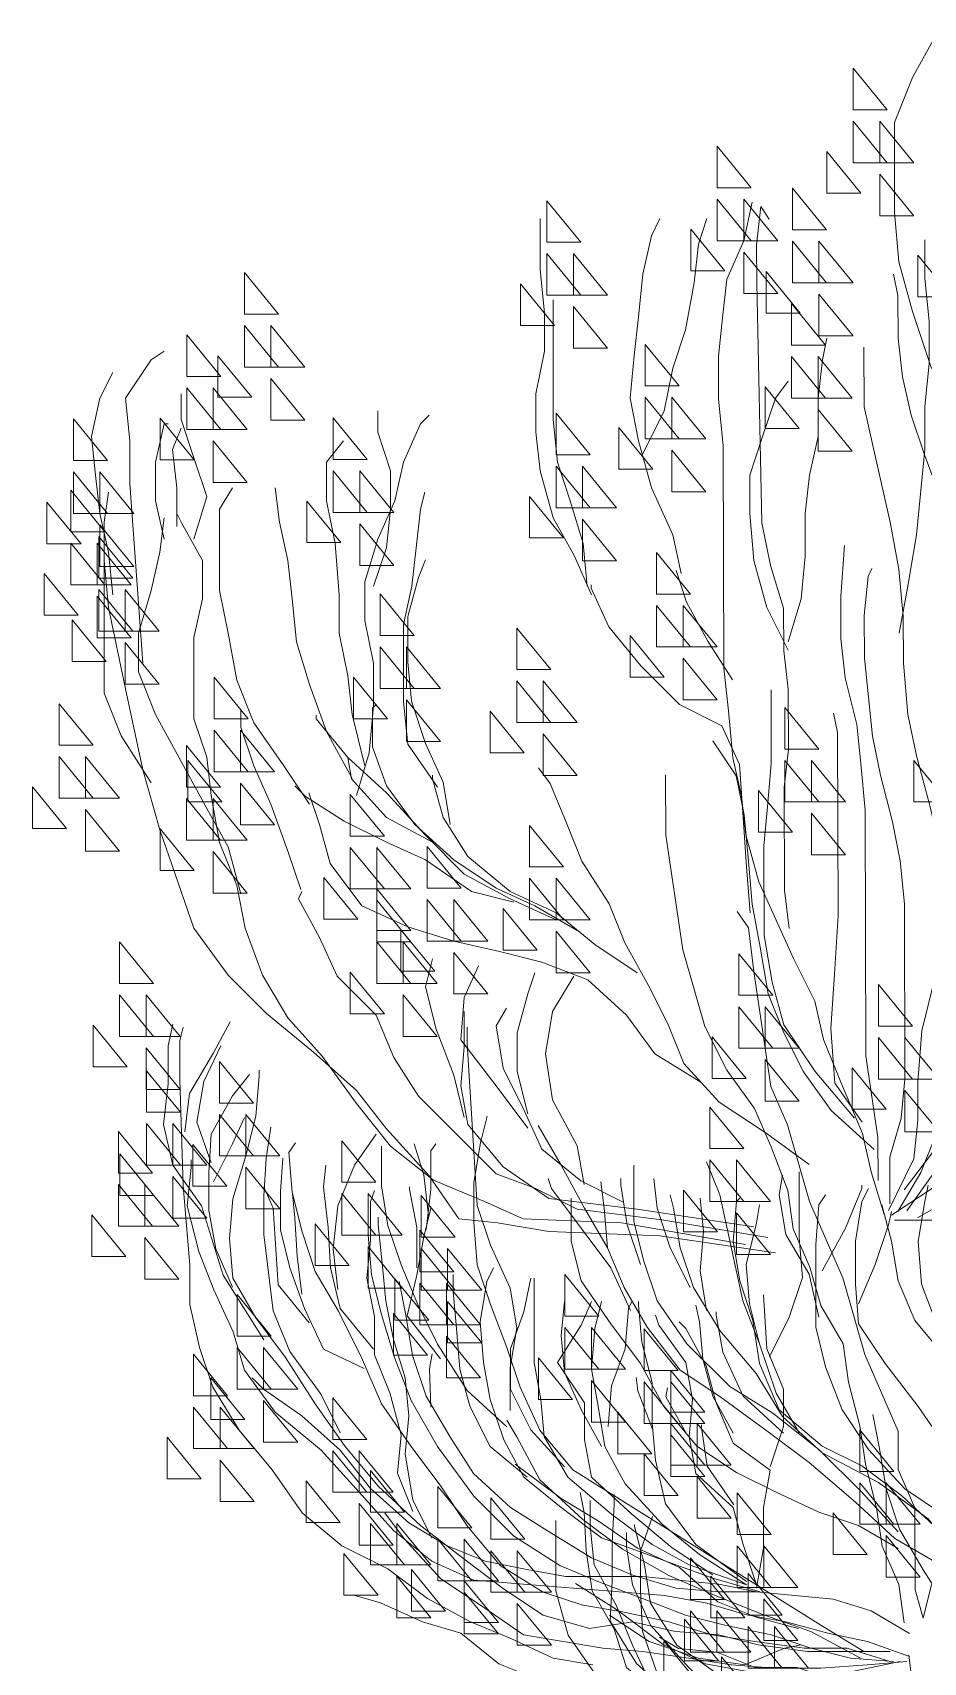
# Model space of a CAD drawing. Header units: metres. Extents: x -1891 to 2366, y 0 to 5314.
# Drawn here: x -1891 to -68, y 1772 to 5106 of the extents above; entities that cross this region are included whole.
import ezdxf

# ---------------------------------------------------------------- set-up
doc = ezdxf.new("R2010")
doc.units = ezdxf.units.M
doc.layers.add('G-IMPT', color=8, linetype='Continuous', lineweight=13)

# ---------------------------------------------------------------- blocks, each defined once
blk = doc.blocks.new('91 boom01_2D - boom1_dwg_boom 3-5053505-00_0 Basismaterialen')
at = {"layer": 'G-IMPT', "flags": 128}
for points in [[(-74.8, 4241.4), (-47.1, 4342.6), (-10.3, 4425.4), (26.5, 4535.8), (54.1, 4637), (63.3, 4738.2), (63.3, 4922.2), (26.5, 5014.2), (-19.5, 5097), (-28.7, 5106.2)], [(84.2, 2687.8), (110.8, 2775.2), (128.6, 2853.8), (172.7, 2958.6), (208.1, 3045.9), (225.9, 3124.5), (269.9, 3211.8), (305.2, 3290.4), (340.5, 3368.9), (367.1, 3465), (376.2, 3543.7), (394, 3622.3), (403.1, 3718.5), (412.1, 3805.9), (413.9, 4260.6), (423, 4356.8), (423.3, 4444.2), (414.8, 4522.9), (406.4, 4601.7), (371.7, 4680.5), (354.5, 4759.3)], [(278.9, 3273), (288, 3351.7), (288.7, 3561.5), (280.3, 3640.2), (280.7, 3762.7), (289.8, 3841.3), (290.1, 3928.8), (316.7, 4016.1), (334.5, 4103.5), (345.1, 4593.1), (345.4, 4671.8), (336.9, 4750.6), (319.3, 4724.4)], [(578.2, 4244.7), (534.4, 4332.1), (516.9, 4419.6), (490.7, 4498.3), (473.2, 4594.4), (464.4, 4673.1), (446.9, 4725.6)], [(499.4, 3999.8), (516.9, 4078.5), (560.7, 4174.7), (586.9, 4270.9), (604.4, 4358.3), (595.7, 4445.8), (586.9, 4524.5), (578.2, 4611.9), (560.7, 4690.6), (543.2, 4725.6)], [(683.2, 3956.1), (718.1, 4034.8), (761.9, 4113.5), (788.1, 4209.7), (796.9, 4288.4), (796.9, 4367.1), (779.4, 4454.5), (779.4, 4533.2), (788.1, 4620.7), (788.1, 4725.6)], [(53.2, 3877.4), (35.7, 3973.6), (18.2, 4078.5), (0.7, 4253.4), (0.7, 4340.9), (-8, 4428.3), (-8, 4515.7), (0.7, 4603.2), (0.7, 4681.9)], [(-202.2, 3301), (-175.6, 3388.4), (-148.9, 3528.2), (-122.1, 3650.5), (-104.2, 3781.6), (-77.5, 3877.7), (-59.8, 3956.3), (-50.6, 4052.5), (-32.8, 4148.6), (2.6, 4244.6), (29.1, 4323.2), (46.9, 4401.9), (55.9, 4480.5), (56.3, 4568), (65.2, 4611.7)], [(691.9, 3973.6), (700.6, 4061), (726.9, 4148.5), (753.1, 4227.2), (761.9, 4314.6), (761.9, 4559.5)], [(16.3, 2681.6), (-80.4, 2736.8), (-172.5, 2775.1), (-487.8, 3033.5), (-561.5, 3104.1), (-590.6, 3177.7), (-630.5, 3257.4), (-659.7, 3331.1), (-685, 3423.9), (-716.5, 3505.9), (-745.6, 3579.5), (-774.8, 3653.2), (-806.2, 3735.2), (-843.8, 3806.6), (-866.8, 3890.9), (-879.1, 3969.1), (-882.9, 4049.7), (-878.3, 4132.5), (-882.1, 4213), (-894.4, 4291.3), (-898.2, 4371.8), (-910.5, 4450), (-918.2, 4511.4)], [(280.7, 3859.9), (254.4, 3947.4), (245.7, 4034.8), (245.7, 4122.2), (236.9, 4200.9), (219.4, 4279.6), (219.4, 4358.3), (210.7, 4437), (201.9, 4480.8)], [(63.1, 2676.2), (-36.7, 2676.2), (-154.1, 2707.6), (-248.5, 2754.4), (-339, 2820.3), (-435.7, 2875.5), (-498.6, 2940), (-583, 3016.6), (-648.2, 3089.5), (-696.5, 3166.9), (-738.7, 3255.1), (-778.6, 3334.9), (-821.6, 3459.1), (-866.8, 3591.8), (-922.8, 3730.6), (-970.4, 3871.7), (-1024.1, 4002.1), (-1069.4, 4134.8), (-1112.3, 4259), (-1148.4, 4357.9), (-1169.1, 4433.9), (-1163, 4444.6)], [(75.5, 2696.6), (23.4, 2801.7), (15, 2880.5), (15.3, 2959.2), (6.9, 3064.1), (-19, 3169.2), (-18.5, 3291.6), (-27, 3370.3), (-26.7, 3449), (-8.9, 3527.7), (17.7, 3623.7), (35.6, 3711.1), (44.7, 3816), (45.1, 3912.2), (54.2, 4008.4), (72, 4104.5), (89.8, 4183.1), (107.6, 4261.7), (125.4, 4340.4), (125.9, 4462.8)], [(1601.8, 3816.2), (1628.1, 4183.5), (1628.1, 4270.9), (1636.8, 4358.3), (1584.3, 4437), (1558.1, 4454.5)], [(1663.1, 3956.1), (1671.8, 4043.5), (1689.3, 4122.2), (1698.1, 4200.9), (1706.8, 4279.6), (1689.3, 4358.3), (1663.1, 4410.8)], [(69.2, 2687), (-19, 2744.5), (-81.9, 2808.9), (-136.4, 2875.6), (-182.4, 2944.6), (-260.7, 3032), (-319.8, 3115.6), (-378.9, 3199.2), (-454.8, 3377.9), (-492.4, 3449.2), (-551.5, 3532.8), (-591.4, 3612.6), (-612.1, 3688.5), (-626.6, 3775.1), (-632.8, 3864.1), (-641.2, 3961.5), (-630.5, 4055.1), (-625.8, 4137.9), (-623.5, 4229.2), (-618.9, 4312), (-631.2, 4390.2), (-622.7, 4392.5)], [(280.7, 3842.4), (324.4, 3929.9), (350.7, 4026.1), (359.4, 4122.2), (359.4, 4200.9), (333.2, 4279.6), (306.9, 4358.3), (280.7, 4393.3)], [(1496.8, 4069.8), (1470.6, 4157.2), (1496.8, 4235.9), (1523.1, 4314.6), (1523.1, 4367.1)], [(1164.4, 3545.1), (1138.1, 3632.6), (1129.4, 3728.8), (1129.4, 3816.2), (1146.9, 3903.6), (1146.9, 3982.3), (1120.6, 4069.8), (1085.6, 4148.5), (1068.1, 4227.2), (1033.1, 4305.9), (1015.6, 4323.4)], [(1129.4, 3973.6), (1103.1, 4052.3), (1094.4, 4131), (1094.4, 4209.7), (1120.6, 4288.4), (1120.6, 4332.1)], [(1558.1, 4069.8), (1575.6, 4148.5), (1575.6, 4227.2), (1558.1, 4305.9), (1549.3, 4305.9)], [(1146.9, 3606.3), (1173.1, 3711.3), (1181.9, 3790), (1199.4, 3877.4), (1199.4, 3956.1), (1208.1, 4061), (1225.6, 4148.5), (1225.6, 4227.2), (1190.6, 4270.9)], [(1531.8, 4096), (1531.8, 4174.7), (1540.6, 4253.4), (1523.1, 4297.1)], [(1173.1, 3580.1), (1225.6, 3676.3), (1260.6, 3772.5), (1286.9, 3859.9), (1295.6, 3947.4), (1304.4, 4026.1), (1321.9, 4104.8), (1330.6, 4174.7)], [(1260.6, 3527.6), (1313.1, 3606.3), (1374.3, 3693.8), (1409.3, 3781.2), (1426.8, 3877.4), (1444.3, 3964.9), (1444.3, 4131), (1418.1, 4174.7)], [(306.9, 2609.5), (543.2, 2644.5), (770.6, 2653.2), (875.6, 2670.7), (954.4, 2679.4), (1015.6, 2766.9), (1103.1, 2863.1), (1164.4, 2941.8), (1251.9, 3020.5), (1348.1, 3099.2), (1426.8, 3177.9), (1496.8, 3274), (1566.8, 3475.2), (1601.8, 3597.6), (1636.8, 3763.7), (1671.8, 3929.9), (1680.6, 4026.1), (1680.6, 4104.8), (1671.8, 4166)], [(998.1, 3562.6), (1059.4, 3650.1), (1068.1, 3737.5), (1068.1, 3894.9), (1050.6, 3973.6), (1041.9, 4052.3), (1033.1, 4131), (1024.4, 4166)], [(368.2, 2627), (621.9, 2670.7), (823.1, 2679.4), (901.9, 2714.4), (1006.9, 2758.1), (1094.4, 2828.1), (1164.4, 2915.5), (1234.4, 3011.7), (1304.4, 3090.4), (1356.8, 3177.9), (1391.8, 3274), (1409.3, 3361.5), (1444.3, 3448.9), (1461.8, 3545.1), (1470.6, 3623.8), (1496.8, 3702.5), (1496.8, 3868.7), (1479.3, 3947.4), (1479.3, 4026.1), (1523.1, 4104.8), (1531.8, 4122.2)], [(1400.6, 3344), (1426.8, 3440.2), (1470.6, 3518.9), (1575.6, 3711.3), (1610.6, 3798.7), (1610.6, 3877.4), (1584.3, 3964.9), (1566.8, 4043.5), (1558.1, 4113.5)], [(96.7, 2757.7), (97, 2845.4), (121.6, 3012.7), (123.4, 3515), (131.8, 3610.7), (140.1, 3690.4), (164.3, 3786), (172.6, 3865.7), (173, 3953.4), (165.4, 4057.1)], [(1584.3, 3571.4), (1645.6, 3667.5), (1680.6, 3755), (1680.6, 4052.3)], [(72.6, 2709.9), (72.9, 2805.6), (49.3, 2885.4), (41.6, 2965.2), (42.9, 3324), (51.3, 3411.7), (67.5, 3491.3), (91.8, 3586.9), (108.1, 3666.6), (116.3, 3746.3), (124.6, 3826), (124.9, 3913.7), (117.3, 3993.5), (109.3, 4009.5)], [(394.6, 3781.8), (445.2, 3861.2), (488.5, 3940.6), (510.2, 4005.6)], [(972.5, 3485.8), (986.9, 3572.4), (1023, 3651.8), (1051.9, 3738.5), (1059.1, 3817.9), (1059.1, 3911.7), (1037.5, 3991.1), (1023, 4027.2)], [(56.5, 2694), (9, 2773.9), (-22.6, 2853.8), (-22.3, 2949.5), (-85.7, 3045.4), (-109.4, 3133.2), (-117, 3220.9), (-115.7, 3555.8), (-131.4, 3635.6), (-139.1, 3715.4), (-138.1, 3986.5)], [(358.5, 3305.3), (365.8, 3399.2), (373, 3500.2), (380.2, 3608.5), (416.3, 3687.9), (503, 3731.2), (582.4, 3810.6), (647.4, 3890.1), (683.6, 3969.5), (683.6, 3976.7)], [(38, 2695.3), (-43, 2808.7), (-64.7, 2895.1), (-91.7, 2976.1), (-113.3, 3062.5), (-140.3, 3138.1), (-172.7, 3224.5), (-199.7, 3310.9), (-215.9, 3386.5), (-259.2, 3472.9), (-270, 3564.7), (-270, 3645.7), (-280.8, 3721.3), (-291.6, 3796.9), (-302.4, 3796.9)], [(145, 2885), (225.2, 2980.4), (289.3, 3075.9), (313.6, 3163.5), (329.9, 3259.1), (330.6, 3442.5), (322.9, 3522.3), (315.3, 3610), (315.8, 3761.5)], [(129, 2877.1), (185.2, 2956.7), (193.6, 3068.3), (186, 3179.9), (178.5, 3299.6), (179.9, 3674.3), (188, 3714.1)], [(755.8, 3290.9), (755.8, 3376), (686.1, 3290.9), (755.8, 3290.9), (849.7, 3334.2), (943.6, 3384.7), (1023, 3464.2), (1102.5, 3550.8), (1181.9, 3623), (1246.9, 3702.4), (1246.9, 3709.6)], [(712.5, 3269.3), (799.1, 3319.8), (878.6, 3355.9), (965.2, 3413.6), (1044.7, 3485.8), (1102.5, 3565.2), (1131.4, 3644.6), (1131.4, 3724), (1124.2, 3731.2)], [(1278.1, 3352.7), (1304.4, 3431.4), (1339.4, 3527.6), (1374.3, 3606.3), (1400.6, 3685), (1400.6, 3720)], [(104.9, 2821.4), (192.9, 2900.8), (249.1, 2980.3), (289.3, 3059.9), (321.5, 3139.5), (337.8, 3235.2), (354.1, 3322.8), (362.4, 3418.5), (370.7, 3506.1), (387, 3585.8), (435.1, 3657.4)], [(238, 2790.7), (326, 2854.2), (422, 2917.6), (494.1, 2997.1), (526.3, 3076.7), (566.5, 3156.3), (614.7, 3243.8), (646.9, 3323.4), (703.1, 3410.9), (735.3, 3490.5), (767.5, 3570.1), (791.5, 3602)], [(1008.6, 3449.7), (1102.5, 3500.2), (1174.7, 3579.7), (1181.9, 3623)], [(43, 1852.7), (54.5, 1931.1), (88.4, 2009.4), (99.9, 2087.8), (122.7, 2177.4), (134.2, 2255.8), (156.9, 2345.3), (168.4, 2423.7), (213.6, 2502), (236.3, 2580.3), (270.2, 2658.7), (281.7, 2737.1), (315.7, 2826.6), (349.6, 2904.9), (406, 2983.1), (451.2, 3072.6), (473.9, 3150.9), (496.6, 3229.3), (508.1, 3307.7), (519.6, 3386.1), (531.1, 3464.5), (531.6, 3587.8)], [(589.7, 3182.6), (676.3, 3240.4), (755.8, 3305.3), (849.7, 3348.7), (936.4, 3420.8), (986.9, 3500.2), (1008.6, 3579.7), (1008.6, 3586.9)], [(459.7, 2958.8), (553.6, 3016.6), (611.3, 3096), (690.8, 3168.2), (784.7, 3204.3), (871.4, 3225.9), (965.2, 3247.6), (1059.1, 3276.5), (1153, 3319.8), (1218, 3406.4), (1239.7, 3485.8), (1261.4, 3550.8)], [(842.5, 3327), (929.1, 3348.7), (1023, 3413.6), (1102.5, 3449.7), (1189.2, 3493), (1268.6, 3543.6), (1290.3, 3565.2)], [(322.4, 2641.2), (539.1, 2677.3), (712.5, 2699), (799.1, 2742.3), (878.6, 2771.2), (1037.5, 2930), (1088, 3009.4), (1124.2, 3096), (1203.6, 3175.4), (1239.7, 3254.8), (1283.1, 3334.2), (1275.8, 3348.7)], [(43.4, 2738.5), (-43, 2851.9), (-97.1, 2932.9), (-140.3, 3013.9), (-167.3, 3089.5), (-178.1, 3165.1), (-183.5, 3240.7), (-199.7, 3316.3)], [(384.8, 3308.2), (362.2, 3274.6), (350.7, 3185), (339.2, 3106.6), (327.7, 3028.2), (316.2, 2949.8), (282.2, 2871.5), (259.5, 2793.2), (236.8, 2714.8), (202.9, 2636.5), (168.9, 2558.2), (146.2, 2479.8), (123.5, 2401.5), (55.6, 2244.8), (55.3, 2166.4), (21.4, 2088.1), (20.8, 1920), (4.1, 1862.5), (-12.8, 1931.3)], [(943.6, 2886.7), (965.2, 2973.3), (1001.4, 3067.1), (1023, 3153.8), (1008.6, 3211.5)], [(698, 2749.5), (712.5, 2828.9), (763, 2922.8), (777.5, 3016.6), (763, 3103.2), (719.7, 3175.4)], [(813.6, 2893.9), (835.2, 2980.5), (835.2, 3059.9), (813.6, 3139.3), (799.1, 3182.6)], [(813.6, 2865), (878.6, 2951.6), (950.8, 3045.5), (943.6, 3132.1), (914.7, 3197.1)], [(351.3, 2662.9), (589.7, 2699), (770.2, 2720.6), (864.1, 2785.6), (936.4, 2872.2), (950.8, 2951.6), (943.6, 3031), (943.6, 3103.2)], [(618.6, 2713.4), (705.2, 2756.7), (784.7, 2821.7), (820.8, 2901.1), (864.1, 2987.7), (878.6, 3074.3), (856.9, 3110.4)], [(51.6, 1773.8), (146.2, 1753.5)], [(680.5, 1767), (761.6, 1780.5), (849.6, 1821.1), (930.7, 1854.9), (1018.6, 1902.2), (1099.8, 1963), (1194.5, 2010.3), (1275.6, 2077.9), (1336.5, 2165.8), (1404.1, 2246.9), (1458.2, 2334.7), (1485.3, 2415.8), (1505.5, 2503.7), (1505.5, 2584.8), (1512.3, 2665.9), (1519.1, 2747), (1525.8, 2963.3), (1525.8, 3044.4), (1519.1, 3071.5)], [(849.6, 2287.4), (849.6, 2375.3), (836, 2456.4), (849.6, 2537.5), (890.1, 2625.4), (917.2, 2706.5), (937.5, 3037.7), (937.5, 3071.5)], [(1354.1, 2432), (1437.2, 2564), (1481.3, 2705.8), (1540, 2788.9), (1559.5, 2872), (1549.7, 2955.1), (1549.7, 3033.3), (1540, 3077.3)], [(1515.5, 2857.3), (1505.7, 2935.5), (1456.8, 3018.6), (1422.6, 3082.2)], [(1461.7, 2793.8), (1491, 2876.9), (1476.4, 2960), (1442.1, 3033.3)], [(71.8, 1794), (240.9, 1794), (342.4, 1807.5), (423.5, 1827.8), (511.4, 1834.6), (599.3, 1854.9), (687.3, 1841.3), (781.9, 1868.4), (863.1, 1922.4), (944.2, 1983.3), (1032.2, 2050.9), (1120.1, 2132), (1187.7, 2213.1), (1248.6, 2300.9), (1309.4, 2395.6), (1370.3, 2476.7), (1417.6, 2557.8), (1424.4, 2638.9), (1417.6, 2720), (1390.6, 2807.9), (1370.3, 2889), (1363.5, 2970.1), (1363.5, 2983.6)], [(1417.7, 2539.6), (1451.9, 2617.8), (1466.6, 2696), (1466.6, 2774.2), (1461.7, 2852.4), (1417.7, 2930.6), (1383.4, 2974.6)], [(-100.2, 1971), (-19.1, 1977.8), (62.1, 2025.1), (143.2, 2099.4), (237.9, 2180.5), (319.1, 2241.4), (420.5, 2315.7), (501.7, 2369.8), (569.3, 2457.6), (616.6, 2538.7), (650.4, 2619.9), (697.8, 2701), (745.1, 2788.8), (792.5, 2869.9)], [(125.9, 1794), (213.9, 1848.1), (721.1, 2165.8), (788.7, 2246.9), (829.3, 2334.7), (856.3, 2415.8), (890.1, 2503.7), (917.2, 2584.8), (924, 2672.7), (924, 2753.8), (910.4, 2834.9), (896.9, 2889)], [(1456.8, 2754.7), (1417.7, 2832.9), (1393.2, 2886.7)], [(71.8, 1773.8), (159.8, 1800.8), (247.7, 1800.8), (349.1, 1814.3), (437, 1827.8), (525, 1854.9), (619.6, 1875.1), (700.8, 1888.7), (781.9, 1915.7), (869.9, 1969.8), (937.5, 2050.9), (991.6, 2132), (1052.4, 2213.1), (1113.3, 2300.9), (1153.9, 2395.6), (1201.2, 2490.2), (1248.6, 2571.3), (1275.6, 2652.4), (1295.9, 2733.5), (1302.7, 2814.6), (1289.1, 2834.9)], [(1202.5, 2534.7), (1212.2, 2617.8), (1202.5, 2705.8), (1168.2, 2788.9), (1124.2, 2852.4)], [(1197.6, 2241.3), (1236.7, 2319.6), (1300.3, 2407.6), (1334.5, 2490.7), (1354.1, 2647.1), (1354.1, 2725.3), (1349.2, 2803.5), (1339.4, 2867.1)], [(856.3, 2253.6), (937.5, 2328), (998.3, 2422.6), (1038.9, 2503.7), (1072.7, 2584.8), (1099.8, 2665.9), (1113.3, 2747), (1113.3, 2828.1)], [(1021.5, 2656.9), (1011.7, 2740), (1011.7, 2818.2), (1001.9, 2832.9)], [(1016.6, 2686.2), (1026.4, 2769.3), (1045.9, 2832.9)], [(1148.6, 2373.3), (1231.8, 2412.4), (1270.9, 2495.6), (1300.3, 2578.7), (1319.8, 2656.9), (1319.8, 2735.1), (1315, 2803.5)], [(32.3, 1783.6), (118.3, 1814.8), (196.6, 1830.5), (282.6, 1853.9), (368.6, 1869.5), (446.9, 1893), (532.9, 1908.6), (924, 1939.9), (1010, 1979), (1088.2, 2041.5), (1158.6, 2119.7), (1236.8, 2205.7), (1330.7, 2283.9), (1393.3, 2369.8), (1416.8, 2448), (1455.9, 2534), (1487.1, 2612.2), (1510.6, 2706), (1502.8, 2784.2), (1502.8, 2799.8)], [(55.3, 2038.6), (129.7, 2119.7), (217.6, 2207.6), (312.3, 2281.9), (400.2, 2336), (488.1, 2423.8), (549, 2511.7), (576.1, 2592.8), (596.3, 2673.9), (596.3, 2788.8)], [(217.6, 2477.9), (237.9, 2565.8), (285.3, 2646.9), (298.8, 2728), (292, 2768.5)], [(319.1, 2396.8), (278.5, 2477.9), (251.4, 2559), (258.2, 2640.1), (258.2, 2775.3)], [(339.4, 2423.8), (373.2, 2511.7), (420.5, 2728), (447.6, 2795.6)], [(1129.1, 2412.4), (1197.6, 2495.6), (1217.1, 2578.7), (1222, 2661.8), (1231.8, 2744.9), (1226.9, 2788.9)], [(-147.6, 2295.4), (-86.7, 2376.5), (-25.8, 2457.6), (8, 2545.5), (14.8, 2633.4), (1.2, 2714.5), (-5.5, 2748.3)], [(-86.7, 2038.6), (-93.5, 2126.5), (-46.1, 2207.6), (14.8, 2295.4), (82.4, 2383.3), (136.5, 2464.4), (143.2, 2545.5), (143.2, 2633.4), (129.7, 2714.5), (116.2, 2741.5)], [(210.9, 2572.5), (163.5, 2660.4), (129.7, 2741.5), (129.7, 2748.3)], [(481.4, 2538.7), (522, 2619.9), (549, 2701), (555.8, 2761.8)], [(582.8, 2586.1), (609.9, 2667.2), (623.4, 2748.3), (623.4, 2761.8)], [(603.1, 2491.4), (643.7, 2579.3), (704.5, 2660.4), (765.4, 2741.5), (772.2, 2761.8)], [(650.4, 2619.9), (657.2, 2701), (664, 2755)], [(1041, 2578.7), (1041, 2661.8), (1055.7, 2740), (1055.7, 2744.9)], [(1049.1, 2080.6), (1080.4, 2158.8), (1072.6, 2237), (1096.1, 2322.9), (1127.3, 2401.1), (1127.3, 2479.3), (1143, 2557.5), (1135.2, 2635.6), (1135.2, 2713.8), (1127.3, 2737.3)], [(1261.1, 2466.2), (1324.7, 2544.4), (1334.5, 2700.9), (1354.1, 2744.9)], [(-134, 2329.2), (-46.1, 2390), (21.5, 2471.2), (55.3, 2552.3), (68.9, 2633.4), (89.1, 2707.7)], [(-86.7, 1991.3), (-39.4, 2072.4), (41.8, 2126.5), (116.2, 2207.6), (170.3, 2288.7), (204.1, 2376.5), (224.4, 2457.6), (224.4, 2626.6), (217.6, 2707.7), (204.1, 2728)], [(-73.2, 1984.5), (-5.5, 2065.6), (95.9, 2140), (210.9, 2200.8), (292, 2275.1), (346.1, 2363), (420.5, 2450.9), (474.6, 2538.7), (501.7, 2619.9), (515.2, 2701), (522, 2728)], [(-46.1, 2025.1), (48.6, 2112.9), (129.7, 2173.8), (210.9, 2214.3), (298.8, 2288.7), (339.4, 2383.3), (352.9, 2471.2), (379.9, 2552.3), (393.5, 2633.4), (386.7, 2714.5), (379.9, 2721.2)], [(55.3, 2004.8), (136.5, 2052.1), (217.6, 2079.1), (305.5, 2119.7), (386.7, 2160.2), (467.9, 2214.3), (535.5, 2295.4), (582.8, 2383.3), (643.7, 2464.4), (704.5, 2552.3), (724.8, 2633.4), (724.8, 2721.2)], [(258.2, 2241.4), (305.5, 2322.5), (339.4, 2423.8), (359.6, 2505), (366.4, 2586.1), (346.1, 2667.2), (339.4, 2707.7)], [(447.6, 2491.4), (461.1, 2572.5), (454.3, 2653.6), (461.1, 2721.2)], [(1275.8, 2524.9), (1285.6, 2603.1), (1290.5, 2681.3), (1295.4, 2730.2)], [(136.5, 2505), (102.7, 2586.1), (75.6, 2667.2), (68.9, 2694.2)], [(992.1, 2392.9), (1060.6, 2480.9), (1041, 2564), (1026.4, 2642.2), (1011.7, 2700.9)], [(1010, 2025.9), (1049.1, 2104.1), (1064.8, 2197.9), (1057, 2276), (1064.8, 2354.2), (1088.2, 2432.4), (1103.9, 2510.6), (1111.7, 2588.7), (1119.5, 2666.9), (1119.5, 2682.5)], [(65.1, 1773.8), (153, 1780.5), (234.2, 1800.8), (315.3, 1827.8), (410, 1848.1), (491.1, 1868.4), (579.1, 1902.2), (667, 1936), (748.1, 1969.8), (842.8, 2030.6), (924, 2111.7), (998.3, 2213.1), (1052.4, 2307.7), (1086.3, 2395.6), (1113.3, 2483.4), (1133.6, 2564.5), (1140.4, 2645.6), (1140.4, 2659.2)], [(338.3, 1916.4), (434.9, 1944), (510.9, 1971.6), (586.8, 1999.2), (662.7, 2026.8), (745.6, 2088.9), (821.5, 2151), (862.9, 2226.9), (890.5, 2309.7), (904.3, 2385.6), (911.2, 2468.4), (897.4, 2551.2), (883.6, 2578.8)], [(345.2, 1916.4), (421.1, 1916.4), (510.9, 1923.3), (600.6, 1950.9), (683.4, 1985.4), (773.2, 2040.6), (849.1, 2088.9), (925, 2157.9), (973.4, 2233.8), (1021.7, 2316.6), (1049.3, 2399.4), (1063.1, 2482.2), (1076.9, 2551.2)], [(800.8, 2558.1), (800.8, 2385.6), (787, 2309.7), (780.1, 2233.8), (731.8, 2151), (642, 2075.1), (559.2, 2013), (483.2, 1971.6), (365.9, 1930.2), (462.5, 1992.3), (538.5, 2054.4), (614.4, 2137.2), (655.8, 2213.1), (669.6, 2295.9), (683.4, 2371.8), (676.5, 2454.6), (662.7, 2509.8)], [(738.7, 2171.7), (807.7, 2247.6), (849.1, 2330.4), (849.1, 2413.2), (821.5, 2489.1), (807.7, 2558.1)], [(814.6, 2151), (890.5, 2213.1), (932, 2295.9), (952.7, 2371.8), (959.6, 2454.6), (966.5, 2530.5), (966.5, 2565)], [(317.6, 2171.7), (290, 2254.5), (290, 2330.4), (324.5, 2413.2), (331.4, 2523.6)], [(365.9, 1937.1), (469.4, 2013), (531.6, 2095.8), (552.3, 2185.5), (559.2, 2261.4), (559.2, 2344.2), (579.9, 2427), (586.8, 2502.9), (586.8, 2509.8)], [(393.5, 2240.7), (434.9, 2316.6), (455.6, 2392.5), (462.5, 2468.4), (469.4, 2502.9)], [(434.9, 1950.9), (517.8, 2006.1), (600.6, 2075.1), (683.4, 2151), (697.2, 2226.9), (697.2, 2302.8), (752.5, 2385.6), (704.1, 2461.5), (683.4, 2509.8)], [(648.9, 2254.5), (642, 2337.3), (614.4, 2413.2), (607.5, 2496), (600.6, 2509.8)], [(662.7, 2213.1), (704.1, 2289), (738.7, 2364.9), (745.6, 2440.8), (738.7, 2509.8)], [(290, 2240.7), (372.8, 2316.6), (414.2, 2406.3), (428, 2482.2), (428, 2489.1)], [(345.2, 1923.3), (331.4, 2006.1), (331.4, 2088.9), (317.6, 2164.8), (393.5, 2220), (428, 2302.8), (448.7, 2378.7), (490.1, 2454.6), (504, 2468.4)], [(345.2, 1930.2), (372.8, 2013), (393.5, 2088.9), (469.4, 2157.9), (483.2, 2233.8), (476.3, 2309.7), (490.1, 2385.6), (545.4, 2461.5), (552.3, 2482.2)], [(1012, 2293.9), (1015, 2372.5), (1009, 2402.7)], [(32.3, 1830.5), (110.5, 1877.4), (188.7, 1900.8), (345.2, 1916.4), (423.4, 1932.1), (579.8, 1947.7), (736.3, 1947.7), (822.3, 1963.3), (900.5, 1979), (978.7, 2010.3), (1057, 2057.2), (1135.2, 2127.5), (1197.7, 2205.7), (1276, 2276), (1354.2, 2330.8), (1377.6, 2354.2)], [(558.3, 2248.6), (588.5, 2327.2), (591.5, 2354.4)], [(488.7, 2239.5), (531, 2315.1), (528, 2333.2)], [(-624, 1643.9), (-548.1, 1643.9), (-458.3, 1650.8), (-368.6, 1678.4), (-285.8, 1712.9), (-196, 1768.1), (-120.1, 1816.4), (-44.1, 1885.4), (4.2, 1961.3), (52.5, 2044), (80.1, 2126.8), (93.9, 2209.6), (107.7, 2278.6)], [(132.7, 1780.5), (234.2, 1834.6), (328.8, 1868.4), (430.3, 1908.9), (525, 1949.5), (619.6, 2003.6), (700.8, 2064.4), (788.7, 2145.5), (836, 2233.4), (856.3, 2267.2)], [(391.9, 2094.4), (446.3, 2173), (458.4, 2251.6), (458.4, 2257.6)], [(260.4, 1841), (346.5, 1864.4), (424.7, 1895.7), (502.9, 1966.1), (588.9, 2005.2), (667.2, 2059.9), (745.4, 2106.8), (839.2, 2177.1)], [(101.3, 1617.5), (183.6, 1646.3), (270.1, 1658.6), (348.3, 1658.6), (438.9, 1666.8), (517.1, 1683.3), (611.8, 1761.5), (636.5, 1839.7), (681.8, 1917.8), (694.1, 2000.1), (698.2, 2078.3), (706.5, 2119.5)], [(315.4, 1629.8), (405.9, 1633.9), (484.2, 1658.6), (562.4, 1728.6), (599.4, 1806.7), (632.4, 1889), (677.7, 1971.3), (685.9, 2049.5), (685.9, 2103)], [(426.5, 1625.7), (504.7, 1691.5), (591.2, 1769.7), (644.7, 1856.1), (640.6, 1938.4), (640.6, 2016.6), (636.5, 2094.8), (636.5, 2115.4)], [(38, 1773.8), (119.2, 1767), (213.9, 1760.2), (308.5, 1760.2), (396.5, 1767), (484.4, 1780.5), (579.1, 1794), (660.2, 1800.8), (741.4, 1814.3), (822.5, 1827.8), (910.4, 1888.7), (991.6, 1942.7), (1066, 2023.8), (1106.5, 2077.9)], [(418.3, 1625.7), (496.5, 1671), (550, 1753.3), (578.8, 1835.6), (583, 1917.8), (583, 2000.1), (558.3, 2070.1)], [(64.2, 1613.4), (150.7, 1646.3), (233, 1662.7), (319.5, 1666.8), (401.8, 1683.3), (484.2, 1761.5), (562.4, 1847.9), (599.4, 1930.2), (611.8, 2008.4), (611.8, 2037.2)], [(154.8, 1625.7), (253.6, 1666.8), (340.1, 1671), (422.4, 1662.7), (513, 1679.2), (595.3, 1695.7), (673.5, 1745), (731.2, 1827.3), (755.9, 1917.8), (755.9, 2061.9)], [(257.7, 1633.9), (340.1, 1699.8), (426.5, 1749.1), (508.9, 1806.7), (562.4, 1893.2), (574.7, 1971.3), (595.3, 2049.5), (595.3, 2053.6)], [(12.2, 1628.2), (98.2, 1659.4), (199.9, 1690.7), (278.1, 1722), (364.1, 1753.2), (450.2, 1768.9), (536.2, 1808), (630.1, 1878.3), (716.1, 1933)], [(12.2, 1526.5), (98.2, 1542.2), (184.2, 1565.6), (262.5, 1596.9), (340.7, 1628.2), (418.9, 1643.8), (497.1, 1659.4), (591, 1667.2), (716.1, 1690.7), (794.3, 1737.6), (872.6, 1768.9), (950.8, 1831.4), (1029, 1854.9), (1115, 1893.9), (1169.8, 1909.6)], [(646.7, 1868.4), (565.5, 1814.3), (464.1, 1780.5), (369.4, 1767), (288.3, 1800.8), (254.4, 1807.5)], [(12.2, 1675.1), (90.4, 1690.7), (168.6, 1729.8), (262.5, 1761.1), (348.5, 1761.1), (426.7, 1792.3), (504.9, 1800.1), (544, 1823.6)], [(16.3, 1675.1), (27.2, 1731.7), (33.8, 1786.2)]]:
    blk.add_lwpolyline(points, dxfattribs=at)
for points in [[(147.4, 5033.1), (147.4, 4948), (77.8, 4948)], [(93.3, 4839.7), (23.6, 4839.7), (93.3, 4924.8)], [(147.4, 4839.7), (77.8, 4839.7), (147.4, 4924.8)], [(425.9, 4873.9), (425.9, 4788.8), (356.2, 4788.8)], [(201.6, 4777.8), (132, 4777.8), (201.6, 4862.9)], [(93.3, 4816.5), (93.3, 4731.3), (23.6, 4731.3)], [(271.8, 4787.6), (271.8, 4702.5), (202.1, 4702.5)], [(371.7, 4680.5), (302, 4680.5), (371.7, 4765.6)], [(425.9, 4680.5), (356.2, 4680.5), (425.9, 4765.6)], [(774.4, 4762.3), (774.4, 4677.2), (704.7, 4677.2)], [(480, 4618.6), (410.4, 4618.6), (480, 4703.7)], [(217.6, 4594.2), (147.9, 4594.2), (217.6, 4679.3)], [(271.8, 4594.2), (202.1, 4594.2), (271.8, 4679.3)], [(15.2, 4565.9), (-54.5, 4565.9), (15.2, 4651)], [(371.7, 4657.3), (371.7, 4572.2), (302, 4572.2)], [(720.2, 4568.9), (650.6, 4568.9), (720.2, 4654)], [(774.4, 4568.9), (704.7, 4568.9), (774.4, 4654)], [(326, 4532.3), (256.3, 4532.3), (326, 4617.4)], [(1393.6, 4615.3), (1393.6, 4530.2), (1324, 4530.2)], [(217.6, 4571), (217.6, 4485.9), (147.9, 4485.9)], [(828.6, 4507), (758.9, 4507), (828.6, 4592.1)], [(273.6, 4551.8), (273.6, 4466.7), (204, 4466.7)], [(720.2, 4545.7), (720.2, 4460.5), (650.6, 4460.5)], [(1339.5, 4421.9), (1269.8, 4421.9), (1339.5, 4507)], [(1393.6, 4421.9), (1324, 4421.9), (1393.6, 4507)], [(573.2, 4468.3), (573.2, 4383.2), (503.5, 4383.2)], [(1511.6, 4487.7), (1511.6, 4402.6), (1441.9, 4402.6)], [(219.4, 4358.3), (149.8, 4358.3), (219.4, 4443.5)], [(273.6, 4358.3), (204, 4358.3), (273.6, 4443.5)], [(1447.8, 4360), (1378.2, 4360), (1447.8, 4445.1)], [(327.8, 4296.4), (258.1, 4296.4), (327.8, 4381.6)], [(1339.5, 4398.6), (1339.5, 4313.5), (1269.8, 4313.5)], [(1457.4, 4294.3), (1387.7, 4294.3), (1457.4, 4379.4)], [(1511.6, 4294.3), (1441.9, 4294.3), (1511.6, 4379.4)], [(219.4, 4335.1), (219.4, 4250), (149.8, 4250)], [(519, 4274.8), (449.3, 4274.8), (519, 4360)], [(573.2, 4274.8), (503.5, 4274.8), (573.2, 4360)], [(755.8, 4327.6), (755.8, 4242.5), (686.1, 4242.5)], [(1211.7, 4318), (1211.7, 4232.9), (1142.1, 4232.9)], [(1565.8, 4232.4), (1496.1, 4232.4), (1565.8, 4317.5)], [(1743.5, 4315.7), (1743.5, 4230.6), (1673.8, 4230.6), (1743.5, 4315.7), (1743.5, 4230.6), (1673.8, 4230.6)], [(627.3, 4213), (557.7, 4213), (627.3, 4298.1)], [(1457.4, 4271.1), (1457.4, 4186), (1387.7, 4186)], [(519, 4251.6), (519, 4166.5), (449.3, 4166.5)], [(701.6, 4134.2), (631.9, 4134.2), (701.6, 4219.3)], [(755.8, 4134.2), (686.1, 4134.2), (755.8, 4219.3)], [(1157.5, 4124.6), (1087.9, 4124.6), (1157.5, 4209.7)], [(1211.7, 4124.6), (1142.1, 4124.6), (1211.7, 4209.7)], [(1689.3, 4122.2), (1689.3, 4207.4), (1619.7, 4122.2), (1689.3, 4122.2), (1619.7, 4122.2), (1689.3, 4207.4)], [(1673.8, 4122.2), (1743.5, 4207.4), (1743.5, 4122.2), (1673.8, 4122.2), (1743.5, 4207.4), (1743.5, 4122.2)], [(1749, 4169.9), (1749, 4084.8), (1679.3, 4084.8)], [(809.9, 4072.3), (740.3, 4072.3), (809.9, 4157.4)], [(1265.9, 4062.7), (1196.2, 4062.7), (1265.9, 4147.8)], [(1797.7, 4060.4), (1797.7, 4145.5), (1728, 4060.4), (1797.7, 4060.4), (1728, 4060.4), (1797.7, 4145.5)], [(701.6, 4111), (701.6, 4025.8), (631.9, 4025.8)], [(1157.5, 4101.3), (1157.5, 4016.2), (1087.9, 4016.2)], [(1689.3, 4099), (1619.7, 4013.9), (1689.3, 4013.9), (1689.3, 4099), (1689.3, 4013.9), (1619.7, 4013.9)], [(1691.8, 4075), (1691.8, 3989.8), (1622.2, 3989.8)], [(549.9, 4042.7), (549.9, 3957.6), (480.3, 3957.6)], [(1694.8, 3976.5), (1625.1, 3976.5), (1694.8, 4061.6)], [(1749, 3976.5), (1679.3, 3976.5), (1749, 4061.6)], [(1803.2, 3914.6), (1733.5, 3914.6), (1803.2, 3999.7)], [(1115.9, 3957.8), (1115.9, 3872.7), (1046.2, 3872.7)], [(1637.6, 3881.5), (1568, 3881.5), (1637.6, 3966.6)], [(1691.8, 3881.5), (1622.2, 3881.5), (1691.8, 3966.6)], [(1694.8, 3953.3), (1694.8, 3868.2), (1625.1, 3868.2)], [(495.8, 3849.3), (426.1, 3849.3), (495.8, 3934.4)], [(549.9, 3849.3), (480.3, 3849.3), (549.9, 3934.4)], [(1746, 3819.6), (1676.3, 3819.6), (1746, 3904.7)], [(604.1, 3787.4), (534.5, 3787.4), (604.1, 3872.5)], [(836.3, 3888), (836.3, 3802.9), (766.7, 3802.9)], [(1061.7, 3764.3), (992.1, 3764.3), (1061.7, 3849.5)], [(1115.9, 3764.3), (1046.2, 3764.3), (1115.9, 3849.5)], [(1637.6, 3858.3), (1637.6, 3773.2), (1568, 3773.2)], [(495.8, 3826.1), (495.8, 3741), (426.1, 3741)], [(782.2, 3694.6), (712.5, 3694.6), (782.2, 3779.7)], [(836.3, 3694.6), (766.7, 3694.6), (836.3, 3779.7)], [(1170.1, 3702.4), (1100.4, 3702.4), (1170.1, 3787.6)], [(1455.6, 3787.4), (1455.6, 3702.3), (1385.9, 3702.3)], [(1061.7, 3741.1), (1061.7, 3656), (992.1, 3656)], [(287.4, 3725.6), (287.4, 3640.4), (217.7, 3640.4)], [(890.5, 3632.7), (820.9, 3632.7), (890.5, 3717.8)], [(1772.9, 3733.2), (1772.9, 3648.1), (1703.3, 3648.1)], [(782.2, 3671.3), (782.2, 3586.2), (712.5, 3586.2)], [(1401.4, 3594), (1331.7, 3594), (1401.4, 3679.1)], [(1455.6, 3594), (1385.9, 3594), (1455.6, 3679.1)], [(1511.8, 3647.4), (1511.8, 3562.2), (1442.2, 3562.2)], [(23.6, 3532.1), (-46.1, 3532.1), (23.6, 3617.2)], [(233.2, 3532.1), (163.5, 3532.1), (233.2, 3617.2)], [(287.4, 3532.1), (217.7, 3532.1), (287.4, 3617.2)], [(1509.7, 3532.1), (1440.1, 3532.1), (1509.7, 3617.2)], [(1718.7, 3539.8), (1649.1, 3539.8), (1718.7, 3624.9)], [(1772.9, 3539.8), (1703.3, 3539.8), (1772.9, 3624.9)], [(1401.4, 3570.8), (1401.4, 3485.6), (1331.7, 3485.6)], [(341.6, 3470.2), (271.9, 3470.2), (341.6, 3555.3)], [(1176.9, 3547.5), (1176.9, 3462.4), (1107.2, 3462.4)], [(1457.7, 3453.9), (1388, 3453.9), (1457.7, 3539)], [(1511.8, 3453.9), (1442.2, 3453.9), (1511.8, 3539)], [(1827.1, 3477.9), (1757.4, 3477.9), (1827.1, 3563)], [(233.2, 3508.9), (233.2, 3423.8), (163.5, 3423.8)], [(1718.7, 3516.6), (1718.7, 3431.5), (1649.1, 3431.5)], [(810, 3484.3), (810, 3399.2), (740.3, 3399.2)], [(1566, 3392), (1496.4, 3392), (1566, 3477.1)], [(1019.4, 3441), (1019.4, 3355.9), (949.8, 3355.9)], [(1122.7, 3354.1), (1122.7, 3269), (1053.1, 3269), (1122.7, 3354.1), (1053.1, 3354.1), (1122.7, 3439.2)], [(1176.9, 3354.1), (1107.2, 3354.1), (1176.9, 3439.2)], [(1457.7, 3430.7), (1457.7, 3345.6), (1388, 3345.6)], [(810, 3290.9), (740.3, 3290.9), (810, 3376)], [(1231.1, 3292.2), (1161.4, 3292.2), (1231.1, 3377.3)], [(864.2, 3229), (794.5, 3229), (864.2, 3314.1)], [(965.2, 3247.6), (895.6, 3247.6), (965.2, 3332.7)], [(1019.4, 3247.6), (949.8, 3247.6), (1019.4, 3332.7)], [(1122.7, 3330.9), (1122.7, 3245.8), (1053.1, 3245.8)], [(1073.6, 3185.7), (1004, 3185.7), (1073.6, 3270.8)], [(755.8, 3267.7), (755.8, 3182.6), (686.1, 3182.6)], [(1068.5, 3160.7), (998.9, 3160.7), (1068.5, 3245.8)], [(1122.7, 3160.7), (1053.1, 3160.7), (1122.7, 3245.8)], [(1649.1, 3245.8), (1649.1, 3160.7), (1579.4, 3160.7)], [(381.8, 3221.7), (381.8, 3136.6), (312.2, 3136.6)], [(965.2, 3224.4), (965.2, 3139.3), (895.6, 3139.3)], [(1176.9, 3098.8), (1107.2, 3098.8), (1176.9, 3183.9)], [(95.8, 3158.6), (95.8, 3073.5), (26.1, 3073.5)], [(1068.5, 3137.5), (1068.5, 3052.4), (998.9, 3052.4)], [(1594.9, 3052.4), (1525.2, 3052.4), (1594.9, 3137.5)], [(1649.1, 3052.4), (1579.4, 3052.4), (1649.1, 3137.5)], [(327.7, 3028.2), (258, 3028.2), (327.7, 3113.3)], [(381.8, 3028.2), (312.2, 3028.2), (381.8, 3113.3)], [(1703.3, 2990.5), (1633.6, 2990.5), (1703.3, 3075.6)], [(41.6, 2965.2), (-28.1, 2965.2), (41.6, 3050.3)], [(95.8, 2965.2), (26.1, 2965.2), (95.8, 3050.3)], [(436, 2966.3), (366.4, 2966.3), (436, 3051.4)], [(327.7, 3005), (327.7, 2919.9), (258, 2919.9)], [(1444.8, 3001.3), (1444.8, 2916.2), (1375.1, 2916.2)], [(1594.9, 3029.1), (1594.9, 2944), (1525.2, 2944)], [(150, 2903.3), (80.3, 2903.3), (150, 2988.4)], [(1594.1, 2982.3), (1594.1, 2897.2), (1524.5, 2897.2)], [(41.6, 2942), (41.6, 2856.9), (-28.1, 2856.9)], [(440.9, 2907.9), (440.9, 2822.8), (371.2, 2822.8)], [(1390.6, 2807.9), (1320.9, 2807.9), (1390.6, 2893)], [(1444.8, 2807.9), (1375.1, 2807.9), (1444.8, 2893)], [(1540, 2788.9), (1470.3, 2788.9), (1540, 2874)], [(1594.1, 2788.9), (1524.5, 2788.9), (1594.1, 2874)], [(1194.5, 2839.1), (1194.5, 2754), (1124.9, 2754)], [(1651.6, 2857.6), (1651.6, 2772.5), (1581.9, 2772.5)], [(1498.9, 2746), (1429.3, 2746), (1498.9, 2831.1)], [(1648.3, 2727), (1578.7, 2727), (1648.3, 2812.1)], [(386.7, 2714.5), (317, 2714.5), (386.7, 2799.6)], [(440.9, 2714.5), (371.2, 2714.5), (440.9, 2799.6)], [(1390.6, 2784.6), (1390.6, 2699.5), (1320.9, 2699.5)], [(495.1, 2652.6), (425.4, 2652.6), (495.1, 2737.7)], [(1540, 2765.7), (1540, 2680.6), (1470.3, 2680.6)], [(1597.4, 2664.1), (1527.7, 2664.1), (1597.4, 2749.2)], [(1651.6, 2664.1), (1581.9, 2664.1), (1651.6, 2749.2)], [(1031.8, 2726.9), (1031.8, 2641.8), (962.1, 2641.8)], [(1140.4, 2645.6), (1070.7, 2645.6), (1140.4, 2730.8)], [(1194.5, 2645.6), (1124.9, 2645.6), (1194.5, 2730.8)], [(386.7, 2691.3), (386.7, 2606.2), (317, 2606.2)], [(1248.7, 2583.8), (1179.1, 2583.8), (1248.7, 2668.9)], [(1705.7, 2602.2), (1636.1, 2602.2), (1705.7, 2687.3)], [(1034.4, 2655.8), (1034.4, 2570.7), (964.7, 2570.7)], [(1597.4, 2640.9), (1597.4, 2555.8), (1527.7, 2555.8)], [(977.6, 2533.5), (907.9, 2533.5), (977.6, 2618.6)], [(1031.8, 2533.5), (962.1, 2533.5), (1031.8, 2618.6)], [(1140.4, 2622.4), (1140.4, 2537.3), (1070.7, 2537.3)], [(737.6, 2565.2), (737.6, 2480.1), (668, 2480.1)], [(980.2, 2462.4), (910.5, 2462.4), (980.2, 2547.5)], [(1034.4, 2462.4), (964.7, 2462.4), (1034.4, 2547.5)], [(1085.9, 2471.6), (1016.3, 2471.6), (1085.9, 2556.7)], [(977.6, 2510.3), (977.6, 2425.2), (907.9, 2425.2)], [(1408.4, 2524.2), (1408.4, 2439.1), (1338.7, 2439.1)], [(1088.6, 2400.5), (1018.9, 2400.5), (1088.6, 2485.6)], [(575.3, 2453.9), (575.3, 2368.8), (505.6, 2368.8)], [(683.4, 2371.8), (613.8, 2371.8), (683.4, 2456.9)], [(737.6, 2371.8), (668, 2371.8), (737.6, 2456.9)], [(980.2, 2439.2), (980.2, 2354), (910.5, 2354)], [(1354.2, 2330.8), (1284.5, 2330.8), (1354.2, 2415.9)], [(1408.4, 2330.8), (1338.7, 2330.8), (1408.4, 2415.9)], [(1497.6, 2402.4), (1497.6, 2317.3), (1427.9, 2317.3)], [(521.1, 2368.8), (521.1, 2283.7), (451.4, 2283.7)], [(791.8, 2309.9), (722.1, 2309.9), (791.8, 2395)], [(521.1, 2260.5), (451.4, 2260.5), (521.1, 2345.6)], [(575.3, 2260.5), (505.6, 2260.5), (575.3, 2345.6)], [(683.4, 2348.6), (683.4, 2263.5), (613.8, 2263.5)], [(1462.5, 2268.9), (1392.9, 2268.9), (1462.5, 2354)], [(1212.8, 2313.1), (1212.8, 2228), (1143.2, 2228)], [(1354.2, 2307.5), (1354.2, 2222.4), (1284.5, 2222.4)], [(629.4, 2198.6), (559.8, 2198.6), (629.4, 2283.7)], [(1443.4, 2209), (1373.8, 2209), (1443.4, 2294.1)], [(1497.6, 2209), (1427.9, 2209), (1497.6, 2294.1)], [(134.3, 2247.7), (134.3, 2162.6), (64.6, 2162.6)], [(466.9, 2175.4), (397.2, 2175.4), (466.9, 2260.5)], [(521.1, 2175.4), (451.4, 2175.4), (521.1, 2260.5)], [(521.1, 2237.3), (521.1, 2152.2), (451.4, 2152.2)], [(1158.6, 2119.7), (1089, 2119.7), (1158.6, 2204.8)], [(1212.8, 2119.7), (1143.2, 2119.7), (1212.8, 2204.8)], [(1551.8, 2147.1), (1482.1, 2147.1), (1551.8, 2232.2)], [(575.3, 2113.5), (505.6, 2113.5), (575.3, 2198.6)], [(1443.4, 2185.7), (1443.4, 2100.6), (1373.8, 2100.6)], [(80.1, 2054.3), (10.5, 2054.3), (80.1, 2139.4)], [(134.3, 2054.3), (64.6, 2054.3), (134.3, 2139.4)], [(466.9, 2152.2), (466.9, 2067), (397.2, 2067)], [(1135.6, 2164.4), (1135.6, 2079.3), (1066, 2079.3)], [(1267, 2057.8), (1197.3, 2057.8), (1267, 2142.9)], [(384.9, 2118.5), (384.9, 2033.4), (315.2, 2033.4)], [(889.3, 2108.6), (889.3, 2023.5), (819.6, 2023.5)], [(997.6, 2131.8), (997.6, 2046.7), (928, 2046.7)], [(188.5, 1992.4), (118.8, 1992.4), (188.5, 2077.5)], [(1158.6, 2096.5), (1158.6, 2011.4), (1089, 2011.4)], [(1081.4, 1971), (1011.8, 1971), (1081.4, 2056.1)], [(1135.6, 1971), (1066, 1971), (1135.6, 2056.1)], [(80.1, 2031.1), (80.1, 1945.9), (10.5, 1945.9)], [(330.7, 1925.1), (261, 1925.1), (330.7, 2010.2)], [(384.9, 1925.1), (315.2, 1925.1), (384.9, 2010.2)], [(943.5, 1938.4), (873.8, 1938.4), (943.5, 2023.5)], [(997.6, 1938.4), (928, 1938.4), (997.6, 2023.5)], [(480.9, 1985.8), (480.9, 1900.6), (411.2, 1900.6)], [(835.1, 1915.2), (765.4, 1915.2), (835.1, 2000.3)], [(889.3, 1915.2), (819.6, 1915.2), (889.3, 2000.3)], [(1189.8, 1909.1), (1120.1, 1909.1), (1189.8, 1994.2)], [(362.7, 1953.7), (362.7, 1868.6), (293.1, 1868.6)], [(439, 1863.2), (369.4, 1863.2), (439, 1948.3)], [(943.5, 1853.3), (873.8, 1853.3), (943.5, 1938.4)], [(1051.8, 1876.5), (982.2, 1876.5), (1051.8, 1961.6)], [(1081.4, 1947.8), (1081.4, 1862.7), (1011.8, 1862.7)], [(330.7, 1901.9), (330.7, 1816.8), (261, 1816.8)], [(943.5, 1915.2), (943.5, 1830.1), (873.8, 1830.1)], [(426.7, 1792.3), (357.1, 1792.3), (426.7, 1877.4)], [(480.9, 1792.3), (411.2, 1792.3), (480.9, 1877.4)], [(835.1, 1892), (835.1, 1806.9), (765.4, 1806.9)], [(308.5, 1760.2), (238.9, 1760.2), (308.5, 1845.3)], [(362.7, 1760.2), (293.1, 1760.2), (362.7, 1845.3)], [(493, 1860.3), (493, 1775.2), (423.4, 1775.2)], [(535.1, 1730.4), (465.4, 1730.4), (535.1, 1815.5)], [(416.9, 1698.3), (347.2, 1698.3), (416.9, 1783.4)]]:
    blk.add_lwpolyline(points, close=True, dxfattribs=at)
blk = doc.blocks.new('91 boom01_2D - boom1_dwg-5053504-00_0 Basismaterialen')
at = {"extrusion": (0, 0, -1), "zscale": -1}
blk.add_blockref('91 boom01_2D - boom1_dwg_boom 3-5053505-00_0 Basismaterialen', (10.9, -4.9), dxfattribs=at)
blk = doc.blocks.new('91 boom01_2D - 91_CC_DET_boom2-3643078-00_0 Basismaterialen')
blk.add_blockref('91 boom01_2D - boom1_dwg-5053504-00_0 Basismaterialen', (-53.2, 4.9))

msp = doc.modelspace()

# ---------------------------------------------------------------- block references
msp.add_blockref('91 boom01_2D - 91_CC_DET_boom2-3643078-00_0 Basismaterialen', (0, 0))

doc.saveas('drawing.dxf')
